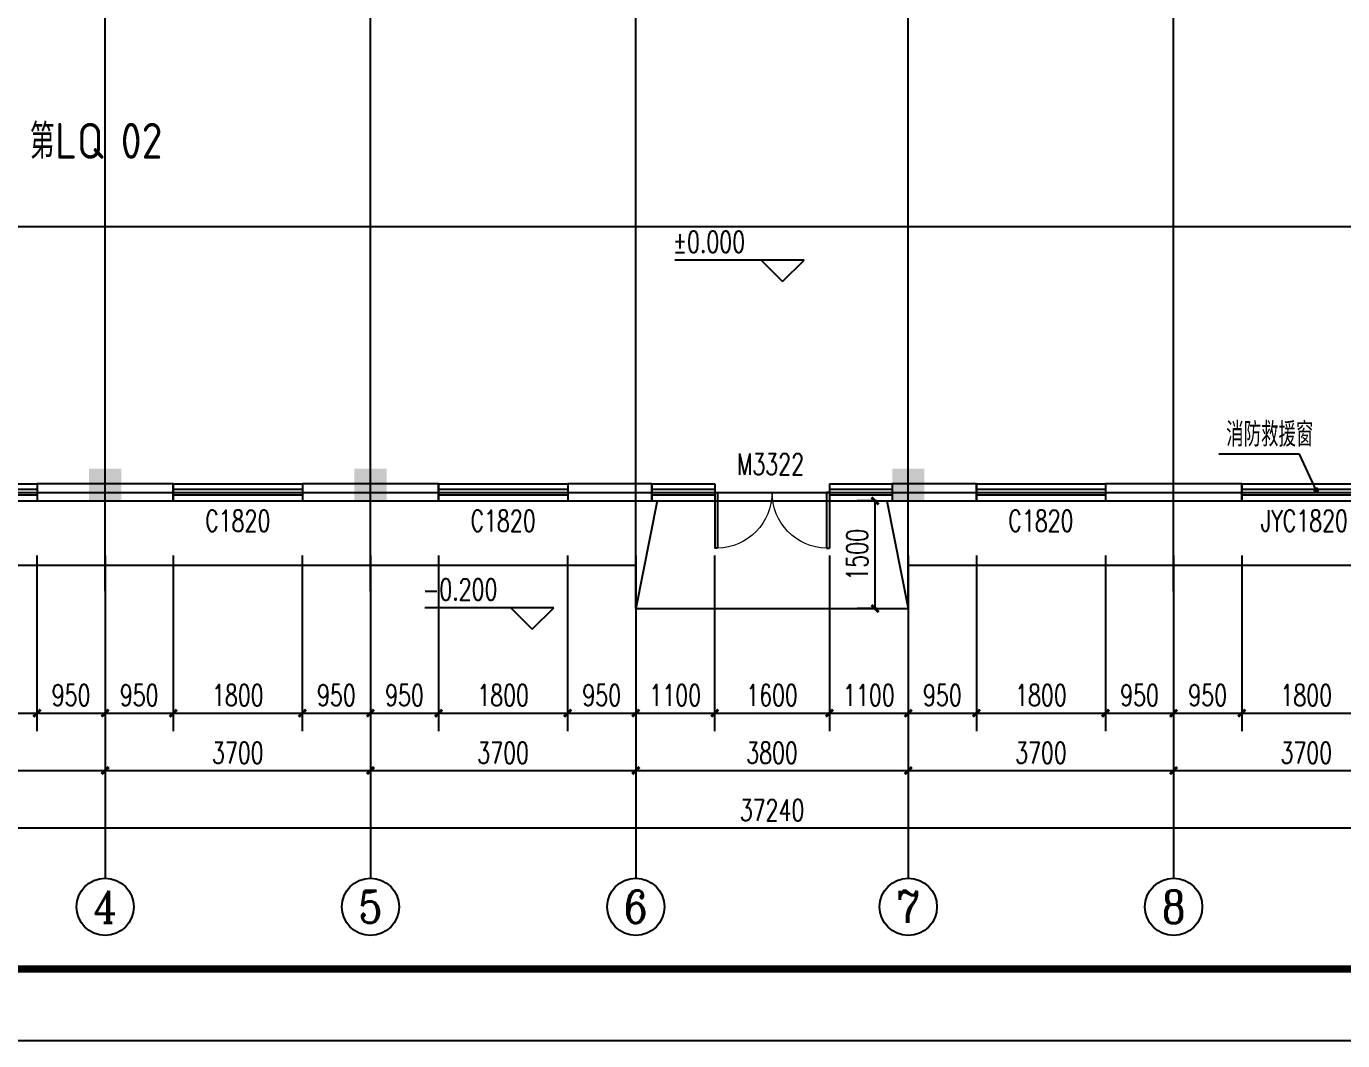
# Model space of a CAD drawing. Extents: x -522490 to 417652, y 450811 to 1108047.
# Drawn here: x 360445 to 378801, y 874390 to 888529 of the extents above; entities that cross this region are included whole.
import ezdxf
from ezdxf.enums import TextEntityAlignment as Align

# ---------------------------------------------------------------- set-up
doc = ezdxf.new("R2010")
doc.units = 0
doc.header["$LTSCALE"] = 1000
doc.header["$MEASUREMENT"] = 0
for name, color, linetype in [('AXIS', 3, 'Continuous'), ('AXIS_TEXT', 7, 'Continuous'), ('COLU_HATCH', 2, 'Continuous'), ('DIM_LEAD', 3, 'Continuous'), ('DOTE', 1, 'Continuous'), ('PUB_DIM', 3, 'Continuous'), ('PUB_TEXT', 7, 'Continuous'), ('PUB_TITLE', 4, 'Continuous'), ('STAIR', 2, 'Continuous'), ('WALL', 9, 'Continuous'), ('WINDOW', 4, 'Continuous'), ('WINDOW_TEXT', 7, 'Continuous')]:
    doc.layers.add(name, color=color, linetype=linetype)
doc.styles.add('_TCH_AXIS', font='COMPLEX', dxfattribs={"bigfont": 'GBCBIG'})
doc.styles.add('_TCH_DIM', font='SIMPLEX', dxfattribs={"bigfont": 'GBCBIG'})
doc.styles.add('_TCH_DIM_T3', font='SIMPLEX', dxfattribs={"width": 0.705882, "bigfont": 'GBCBIG'})
doc.styles.add('_TCH_WINDOW', font='SIMPLEX', dxfattribs={"bigfont": 'GBCBIG'})
doc.styles.add('COMPLEX', font='COMPLEX')
doc.styles.get("Standard").update_dxf_attribs({"font": 'gbenor.shx', "bigfont": 'gbcbig.shx'})
doc.dimstyles.new('_TCH_ARCH&&100', dxfattribs={"dimtxt": 297.5, "dimasz": 100, "dimexe": 250, "dimexo": 300, "dimgap": 100, "dimtad": 1, "dimdec": 0, "dimzin": 0, "dimdsep": 46, "dimtxsty": '_TCH_DIM_T3', "dimblk": 'ARCHTICK', "dimcen": 0.09, "dimclrt": 7, "dimazin": 2, "dimtfac": 1, "dimtdec": 0, "dimtix": 1, "dimtmove": 2, "dimatfit": 3, "dimfxl": 0, "dimtolj": 1, "dimtzin": 0, "dimarcsym": 0})

# ---------------------------------------------------------------- blocks, each defined once
blk = doc.blocks.new('zhu11')
at = {"layer": 'COLU_HATCH'}
for points in [[(239446, 788918), (239446, 789368), (238996, 789368), (238996, 788918)], [(243146, 788918), (243146, 789368), (242696, 789368), (242696, 788918)], [(250646, 788918), (250646, 789368), (250196, 789368), (250196, 788918)]]:
    blk.add_hatch(color=256, dxfattribs=at).paths.add_polyline_path(points)
blk = doc.blocks.new('_ArchTick')
at = {"color": 0, "linetype": 'ByBlock', "const_width": 0.4}
blk.add_lwpolyline([(-0.5, -0.5), (0.5, 0.5)], dxfattribs=at)
blk = doc.blocks.new('*D665')
at = {"layer": 'AXIS', "color": 0, "lineweight": -2}
for p, q in [((358794, 881155), (358794, 878705)), ((360594, 881155), (360594, 878705)), ((358794, 878955), (360594, 878955))]:
    blk.add_line(p, q, dxfattribs=at)
at = {"layer": 'Defpoints', "color": 0}
for p in [(358794, 881455), (360594, 881455), (360594, 878955)]:
    blk.add_point(p, dxfattribs=at)
at = {"layer": 'AXIS', "color": 0, "lineweight": -2, "xscale": 100, "yscale": 100, "zscale": 100, "rotation": 180}
blk.add_blockref('_ArchTick', (358794, 878955), dxfattribs=at)
at = {"layer": 'AXIS', "color": 0, "lineweight": -2, "xscale": 100, "yscale": 100, "zscale": 100}
blk.add_blockref('_ArchTick', (360594, 878955), dxfattribs=at)
at = {"layer": 'AXIS', "color": 7, "insert": (359694, 879204), "char_height": 297.5, "attachment_point": 5, "style": '_TCH_DIM_T3'}
blk.add_mtext('\\A1;1800', dxfattribs=at)
blk = doc.blocks.new('*D666')
at = {"layer": 'AXIS', "color": 0, "lineweight": -2}
for p, q in [((360594, 881155), (360594, 878705)), ((361544, 881155), (361544, 878705)), ((360594, 878955), (361544, 878955))]:
    blk.add_line(p, q, dxfattribs=at)
at = {"layer": 'Defpoints', "color": 0}
for p in [(360594, 881455), (361544, 881455), (361544, 878955)]:
    blk.add_point(p, dxfattribs=at)
at = {"layer": 'AXIS', "color": 0, "lineweight": -2, "xscale": 100, "yscale": 100, "zscale": 100, "rotation": 180}
blk.add_blockref('_ArchTick', (360594, 878955), dxfattribs=at)
at = {"layer": 'AXIS', "color": 0, "lineweight": -2, "xscale": 100, "yscale": 100, "zscale": 100}
blk.add_blockref('_ArchTick', (361544, 878955), dxfattribs=at)
at = {"layer": 'AXIS', "color": 7, "insert": (361069, 879204), "char_height": 297.5, "attachment_point": 5, "style": '_TCH_DIM_T3'}
blk.add_mtext('\\A1;950', dxfattribs=at)
blk = doc.blocks.new('*D667')
at = {"layer": 'AXIS', "color": 0, "lineweight": -2}
for p, q in [((361544, 881155), (361544, 878705)), ((362494, 881155), (362494, 878705)), ((361544, 878955), (362494, 878955))]:
    blk.add_line(p, q, dxfattribs=at)
at = {"layer": 'Defpoints', "color": 0}
for p in [(361544, 881455), (362494, 881455), (362494, 878955)]:
    blk.add_point(p, dxfattribs=at)
at = {"layer": 'AXIS', "color": 0, "lineweight": -2, "xscale": 100, "yscale": 100, "zscale": 100, "rotation": 180}
blk.add_blockref('_ArchTick', (361544, 878955), dxfattribs=at)
at = {"layer": 'AXIS', "color": 0, "lineweight": -2, "xscale": 100, "yscale": 100, "zscale": 100}
blk.add_blockref('_ArchTick', (362494, 878955), dxfattribs=at)
at = {"layer": 'AXIS', "color": 7, "insert": (362019, 879204), "char_height": 297.5, "attachment_point": 5, "style": '_TCH_DIM_T3'}
blk.add_mtext('\\A1;950', dxfattribs=at)
blk = doc.blocks.new('*D668')
at = {"layer": 'AXIS', "color": 0, "lineweight": -2}
for p, q in [((362494, 881155), (362494, 878705)), ((364294, 881155), (364294, 878705)), ((362494, 878955), (364294, 878955))]:
    blk.add_line(p, q, dxfattribs=at)
at = {"layer": 'Defpoints', "color": 0}
for p in [(362494, 881455), (364294, 881455), (364294, 878955)]:
    blk.add_point(p, dxfattribs=at)
at = {"layer": 'AXIS', "color": 0, "lineweight": -2, "xscale": 100, "yscale": 100, "zscale": 100, "rotation": 180}
blk.add_blockref('_ArchTick', (362494, 878955), dxfattribs=at)
at = {"layer": 'AXIS', "color": 0, "lineweight": -2, "xscale": 100, "yscale": 100, "zscale": 100}
blk.add_blockref('_ArchTick', (364294, 878955), dxfattribs=at)
at = {"layer": 'AXIS', "color": 7, "insert": (363394, 879204), "char_height": 297.5, "attachment_point": 5, "style": '_TCH_DIM_T3'}
blk.add_mtext('\\A1;1800', dxfattribs=at)
blk = doc.blocks.new('*D669')
at = {"layer": 'AXIS', "color": 0, "lineweight": -2}
for p, q in [((364294, 881155), (364294, 878705)), ((365244, 881155), (365244, 878705)), ((364294, 878955), (365244, 878955))]:
    blk.add_line(p, q, dxfattribs=at)
at = {"layer": 'Defpoints', "color": 0}
for p in [(364294, 881455), (365244, 881455), (365244, 878955)]:
    blk.add_point(p, dxfattribs=at)
at = {"layer": 'AXIS', "color": 0, "lineweight": -2, "xscale": 100, "yscale": 100, "zscale": 100, "rotation": 180}
blk.add_blockref('_ArchTick', (364294, 878955), dxfattribs=at)
at = {"layer": 'AXIS', "color": 0, "lineweight": -2, "xscale": 100, "yscale": 100, "zscale": 100}
blk.add_blockref('_ArchTick', (365244, 878955), dxfattribs=at)
at = {"layer": 'AXIS', "color": 7, "insert": (364769, 879204), "char_height": 297.5, "attachment_point": 5, "style": '_TCH_DIM_T3'}
blk.add_mtext('\\A1;950', dxfattribs=at)
blk = doc.blocks.new('*D670')
at = {"layer": 'AXIS', "color": 0, "lineweight": -2}
for p, q in [((365244, 881155), (365244, 878705)), ((366194, 881155), (366194, 878705)), ((365244, 878955), (366194, 878955))]:
    blk.add_line(p, q, dxfattribs=at)
at = {"layer": 'Defpoints', "color": 0}
for p in [(365244, 881455), (366194, 881455), (366194, 878955)]:
    blk.add_point(p, dxfattribs=at)
at = {"layer": 'AXIS', "color": 0, "lineweight": -2, "xscale": 100, "yscale": 100, "zscale": 100, "rotation": 180}
blk.add_blockref('_ArchTick', (365244, 878955), dxfattribs=at)
at = {"layer": 'AXIS', "color": 0, "lineweight": -2, "xscale": 100, "yscale": 100, "zscale": 100}
blk.add_blockref('_ArchTick', (366194, 878955), dxfattribs=at)
at = {"layer": 'AXIS', "color": 7, "insert": (365719, 879204), "char_height": 297.5, "attachment_point": 5, "style": '_TCH_DIM_T3'}
blk.add_mtext('\\A1;950', dxfattribs=at)
blk = doc.blocks.new('*D671')
at = {"layer": 'AXIS', "color": 0, "lineweight": -2}
for p, q in [((366194, 881155), (366194, 878705)), ((367994, 881155), (367994, 878705)), ((366194, 878955), (367994, 878955))]:
    blk.add_line(p, q, dxfattribs=at)
at = {"layer": 'Defpoints', "color": 0}
for p in [(366194, 881455), (367994, 881455), (367994, 878955)]:
    blk.add_point(p, dxfattribs=at)
at = {"layer": 'AXIS', "color": 0, "lineweight": -2, "xscale": 100, "yscale": 100, "zscale": 100, "rotation": 180}
blk.add_blockref('_ArchTick', (366194, 878955), dxfattribs=at)
at = {"layer": 'AXIS', "color": 0, "lineweight": -2, "xscale": 100, "yscale": 100, "zscale": 100}
blk.add_blockref('_ArchTick', (367994, 878955), dxfattribs=at)
at = {"layer": 'AXIS', "color": 7, "insert": (367094, 879204), "char_height": 297.5, "attachment_point": 5, "style": '_TCH_DIM_T3'}
blk.add_mtext('\\A1;1800', dxfattribs=at)
blk = doc.blocks.new('*D672')
at = {"layer": 'AXIS', "color": 0, "lineweight": -2}
for p, q in [((367994, 881155), (367994, 878705)), ((368944, 881155), (368944, 878705)), ((367994, 878955), (368944, 878955))]:
    blk.add_line(p, q, dxfattribs=at)
at = {"layer": 'Defpoints', "color": 0}
for p in [(367994, 881455), (368944, 881455), (368944, 878955)]:
    blk.add_point(p, dxfattribs=at)
at = {"layer": 'AXIS', "color": 0, "lineweight": -2, "xscale": 100, "yscale": 100, "zscale": 100, "rotation": 180}
blk.add_blockref('_ArchTick', (367994, 878955), dxfattribs=at)
at = {"layer": 'AXIS', "color": 0, "lineweight": -2, "xscale": 100, "yscale": 100, "zscale": 100}
blk.add_blockref('_ArchTick', (368944, 878955), dxfattribs=at)
at = {"layer": 'AXIS', "color": 7, "insert": (368469, 879204), "char_height": 297.5, "attachment_point": 5, "style": '_TCH_DIM_T3'}
blk.add_mtext('\\A1;950', dxfattribs=at)
blk = doc.blocks.new('*D673')
at = {"layer": 'AXIS', "color": 0, "lineweight": -2}
for p, q in [((368944, 881155), (368944, 878705)), ((370044, 881155), (370044, 878705)), ((368944, 878955), (370044, 878955))]:
    blk.add_line(p, q, dxfattribs=at)
at = {"layer": 'Defpoints', "color": 0}
for p in [(368944, 881455), (370044, 881455), (370044, 878955)]:
    blk.add_point(p, dxfattribs=at)
at = {"layer": 'AXIS', "color": 0, "lineweight": -2, "xscale": 100, "yscale": 100, "zscale": 100, "rotation": 180}
blk.add_blockref('_ArchTick', (368944, 878955), dxfattribs=at)
at = {"layer": 'AXIS', "color": 0, "lineweight": -2, "xscale": 100, "yscale": 100, "zscale": 100}
blk.add_blockref('_ArchTick', (370044, 878955), dxfattribs=at)
at = {"layer": 'AXIS', "color": 7, "insert": (369494, 879204), "char_height": 297.5, "attachment_point": 5, "style": '_TCH_DIM_T3'}
blk.add_mtext('\\A1;1100', dxfattribs=at)
blk = doc.blocks.new('*D674')
at = {"layer": 'AXIS', "color": 0, "lineweight": -2}
for p, q in [((370044, 881155), (370044, 878705)), ((371644, 881155), (371644, 878705)), ((370044, 878955), (371644, 878955))]:
    blk.add_line(p, q, dxfattribs=at)
at = {"layer": 'Defpoints', "color": 0}
for p in [(370044, 881455), (371644, 881455), (371644, 878955)]:
    blk.add_point(p, dxfattribs=at)
at = {"layer": 'AXIS', "color": 0, "lineweight": -2, "xscale": 100, "yscale": 100, "zscale": 100, "rotation": 180}
blk.add_blockref('_ArchTick', (370044, 878955), dxfattribs=at)
at = {"layer": 'AXIS', "color": 0, "lineweight": -2, "xscale": 100, "yscale": 100, "zscale": 100}
blk.add_blockref('_ArchTick', (371644, 878955), dxfattribs=at)
at = {"layer": 'AXIS', "color": 7, "insert": (370844, 879204), "char_height": 297.5, "attachment_point": 5, "style": '_TCH_DIM_T3'}
blk.add_mtext('\\A1;1600', dxfattribs=at)
blk = doc.blocks.new('*D675')
at = {"layer": 'AXIS', "color": 0, "lineweight": -2}
for p, q in [((371644, 881155), (371644, 878705)), ((372744, 881155), (372744, 878705)), ((371644, 878955), (372744, 878955))]:
    blk.add_line(p, q, dxfattribs=at)
at = {"layer": 'Defpoints', "color": 0}
for p in [(371644, 881455), (372744, 881455), (372744, 878955)]:
    blk.add_point(p, dxfattribs=at)
at = {"layer": 'AXIS', "color": 0, "lineweight": -2, "xscale": 100, "yscale": 100, "zscale": 100, "rotation": 180}
blk.add_blockref('_ArchTick', (371644, 878955), dxfattribs=at)
at = {"layer": 'AXIS', "color": 0, "lineweight": -2, "xscale": 100, "yscale": 100, "zscale": 100}
blk.add_blockref('_ArchTick', (372744, 878955), dxfattribs=at)
at = {"layer": 'AXIS', "color": 7, "insert": (372194, 879204), "char_height": 297.5, "attachment_point": 5, "style": '_TCH_DIM_T3'}
blk.add_mtext('\\A1;1100', dxfattribs=at)
blk = doc.blocks.new('*D676')
at = {"layer": 'AXIS', "color": 0, "lineweight": -2}
for p, q in [((372744, 881155), (372744, 878705)), ((373694, 881155), (373694, 878705)), ((372744, 878955), (373694, 878955))]:
    blk.add_line(p, q, dxfattribs=at)
at = {"layer": 'Defpoints', "color": 0}
for p in [(372744, 881455), (373694, 881455), (373694, 878955)]:
    blk.add_point(p, dxfattribs=at)
at = {"layer": 'AXIS', "color": 0, "lineweight": -2, "xscale": 100, "yscale": 100, "zscale": 100, "rotation": 180}
blk.add_blockref('_ArchTick', (372744, 878955), dxfattribs=at)
at = {"layer": 'AXIS', "color": 0, "lineweight": -2, "xscale": 100, "yscale": 100, "zscale": 100}
blk.add_blockref('_ArchTick', (373694, 878955), dxfattribs=at)
at = {"layer": 'AXIS', "color": 7, "insert": (373219, 879204), "char_height": 297.5, "attachment_point": 5, "style": '_TCH_DIM_T3'}
blk.add_mtext('\\A1;950', dxfattribs=at)
blk = doc.blocks.new('*D677')
at = {"layer": 'AXIS', "color": 0, "lineweight": -2}
for p, q in [((373694, 881155), (373694, 878705)), ((375494, 881155), (375494, 878705)), ((373694, 878955), (375494, 878955))]:
    blk.add_line(p, q, dxfattribs=at)
at = {"layer": 'Defpoints', "color": 0}
for p in [(373694, 881455), (375494, 881455), (375494, 878955)]:
    blk.add_point(p, dxfattribs=at)
at = {"layer": 'AXIS', "color": 0, "lineweight": -2, "xscale": 100, "yscale": 100, "zscale": 100, "rotation": 180}
blk.add_blockref('_ArchTick', (373694, 878955), dxfattribs=at)
at = {"layer": 'AXIS', "color": 0, "lineweight": -2, "xscale": 100, "yscale": 100, "zscale": 100}
blk.add_blockref('_ArchTick', (375494, 878955), dxfattribs=at)
at = {"layer": 'AXIS', "color": 7, "insert": (374594, 879204), "char_height": 297.5, "attachment_point": 5, "style": '_TCH_DIM_T3'}
blk.add_mtext('\\A1;1800', dxfattribs=at)
blk = doc.blocks.new('*D678')
at = {"layer": 'AXIS', "color": 0, "lineweight": -2}
for p, q in [((375494, 881155), (375494, 878705)), ((376444, 881155), (376444, 878705)), ((375494, 878955), (376444, 878955))]:
    blk.add_line(p, q, dxfattribs=at)
at = {"layer": 'Defpoints', "color": 0}
for p in [(375494, 881455), (376444, 881455), (376444, 878955)]:
    blk.add_point(p, dxfattribs=at)
at = {"layer": 'AXIS', "color": 0, "lineweight": -2, "xscale": 100, "yscale": 100, "zscale": 100, "rotation": 180}
blk.add_blockref('_ArchTick', (375494, 878955), dxfattribs=at)
at = {"layer": 'AXIS', "color": 0, "lineweight": -2, "xscale": 100, "yscale": 100, "zscale": 100}
blk.add_blockref('_ArchTick', (376444, 878955), dxfattribs=at)
at = {"layer": 'AXIS', "color": 7, "insert": (375969, 879204), "char_height": 297.5, "attachment_point": 5, "style": '_TCH_DIM_T3'}
blk.add_mtext('\\A1;950', dxfattribs=at)
blk = doc.blocks.new('*D679')
at = {"layer": 'AXIS', "color": 0, "lineweight": -2}
for p, q in [((376444, 881155), (376444, 878705)), ((377394, 881155), (377394, 878705)), ((376444, 878955), (377394, 878955))]:
    blk.add_line(p, q, dxfattribs=at)
at = {"layer": 'Defpoints', "color": 0}
for p in [(376444, 881455), (377394, 881455), (377394, 878955)]:
    blk.add_point(p, dxfattribs=at)
at = {"layer": 'AXIS', "color": 0, "lineweight": -2, "xscale": 100, "yscale": 100, "zscale": 100, "rotation": 180}
blk.add_blockref('_ArchTick', (376444, 878955), dxfattribs=at)
at = {"layer": 'AXIS', "color": 0, "lineweight": -2, "xscale": 100, "yscale": 100, "zscale": 100}
blk.add_blockref('_ArchTick', (377394, 878955), dxfattribs=at)
at = {"layer": 'AXIS', "color": 7, "insert": (376919, 879204), "char_height": 297.5, "attachment_point": 5, "style": '_TCH_DIM_T3'}
blk.add_mtext('\\A1;950', dxfattribs=at)
blk = doc.blocks.new('*D680')
at = {"layer": 'AXIS', "color": 0, "lineweight": -2}
for p, q in [((377394, 881155), (377394, 878705)), ((379194, 881155), (379194, 878705)), ((377394, 878955), (379194, 878955))]:
    blk.add_line(p, q, dxfattribs=at)
at = {"layer": 'Defpoints', "color": 0}
for p in [(377394, 881455), (379194, 881455), (379194, 878955)]:
    blk.add_point(p, dxfattribs=at)
at = {"layer": 'AXIS', "color": 0, "lineweight": -2, "xscale": 100, "yscale": 100, "zscale": 100, "rotation": 180}
blk.add_blockref('_ArchTick', (377394, 878955), dxfattribs=at)
at = {"layer": 'AXIS', "color": 0, "lineweight": -2, "xscale": 100, "yscale": 100, "zscale": 100}
blk.add_blockref('_ArchTick', (379194, 878955), dxfattribs=at)
at = {"layer": 'AXIS', "color": 7, "insert": (378294, 879204), "char_height": 297.5, "attachment_point": 5, "style": '_TCH_DIM_T3'}
blk.add_mtext('\\A1;1800', dxfattribs=at)
blk = doc.blocks.new('*D728')
at = {"layer": 'Defpoints', "color": 0}
for p in [(372280, 881913), (372607, 881913), (372607, 880413)]:
    blk.add_point(p, dxfattribs=at)
at = {"layer": 'PUB_DIM', "color": 0, "lineweight": -2}
for p, q in [((372307, 881913), (372030, 881913)), ((372280, 880413), (372280, 881913)), ((372307, 880413), (372030, 880413))]:
    blk.add_line(p, q, dxfattribs=at)
at = {"layer": 'PUB_DIM', "color": 0, "lineweight": -2, "xscale": 100, "yscale": 100, "zscale": 100}
for p, rotation in [((372280, 881913), 90), ((372280, 880413), 270)]:
    blk.add_blockref('_ArchTick', p, dxfattribs=dict(at, rotation=rotation))
at = {"layer": 'PUB_DIM', "color": 7, "insert": (372031, 881163), "char_height": 297.5, "attachment_point": 5, "rotation": 90, "style": '_TCH_DIM_T3'}
blk.add_mtext('\\A1;1500', dxfattribs=at)
blk = doc.blocks.new('*D913')
at = {"layer": 'AXIS', "color": 0, "lineweight": -2}
for p, q in [((357844, 880355), (357844, 877905)), ((361544, 880355), (361544, 877905)), ((357844, 878155), (361544, 878155))]:
    blk.add_line(p, q, dxfattribs=at)
at = {"layer": 'Defpoints', "color": 0}
for p in [(357844, 880655), (361544, 880655), (361544, 878155)]:
    blk.add_point(p, dxfattribs=at)
at = {"layer": 'AXIS', "color": 0, "lineweight": -2, "xscale": 100, "yscale": 100, "zscale": 100, "rotation": 180}
blk.add_blockref('_ArchTick', (357844, 878155), dxfattribs=at)
at = {"layer": 'AXIS', "color": 0, "lineweight": -2, "xscale": 100, "yscale": 100, "zscale": 100}
blk.add_blockref('_ArchTick', (361544, 878155), dxfattribs=at)
at = {"layer": 'AXIS', "color": 7, "insert": (359694, 878404), "char_height": 297.5, "attachment_point": 5, "style": '_TCH_DIM_T3'}
blk.add_mtext('\\A1;3700', dxfattribs=at)
blk = doc.blocks.new('*D914')
at = {"layer": 'AXIS', "color": 0, "lineweight": -2}
for p, q in [((361544, 880355), (361544, 877905)), ((365244, 880355), (365244, 877905)), ((361544, 878155), (365244, 878155))]:
    blk.add_line(p, q, dxfattribs=at)
at = {"layer": 'Defpoints', "color": 0}
for p in [(361544, 880655), (365244, 880655), (365244, 878155)]:
    blk.add_point(p, dxfattribs=at)
at = {"layer": 'AXIS', "color": 0, "lineweight": -2, "xscale": 100, "yscale": 100, "zscale": 100, "rotation": 180}
blk.add_blockref('_ArchTick', (361544, 878155), dxfattribs=at)
at = {"layer": 'AXIS', "color": 0, "lineweight": -2, "xscale": 100, "yscale": 100, "zscale": 100}
blk.add_blockref('_ArchTick', (365244, 878155), dxfattribs=at)
at = {"layer": 'AXIS', "color": 7, "insert": (363394, 878404), "char_height": 297.5, "attachment_point": 5, "style": '_TCH_DIM_T3'}
blk.add_mtext('\\A1;3700', dxfattribs=at)
blk = doc.blocks.new('*D915')
at = {"layer": 'AXIS', "color": 0, "lineweight": -2}
for p, q in [((365244, 880355), (365244, 877905)), ((368944, 880355), (368944, 877905)), ((365244, 878155), (368944, 878155))]:
    blk.add_line(p, q, dxfattribs=at)
at = {"layer": 'Defpoints', "color": 0}
for p in [(365244, 880655), (368944, 880655), (368944, 878155)]:
    blk.add_point(p, dxfattribs=at)
at = {"layer": 'AXIS', "color": 0, "lineweight": -2, "xscale": 100, "yscale": 100, "zscale": 100, "rotation": 180}
blk.add_blockref('_ArchTick', (365244, 878155), dxfattribs=at)
at = {"layer": 'AXIS', "color": 0, "lineweight": -2, "xscale": 100, "yscale": 100, "zscale": 100}
blk.add_blockref('_ArchTick', (368944, 878155), dxfattribs=at)
at = {"layer": 'AXIS', "color": 7, "insert": (367094, 878404), "char_height": 297.5, "attachment_point": 5, "style": '_TCH_DIM_T3'}
blk.add_mtext('\\A1;3700', dxfattribs=at)
blk = doc.blocks.new('*D916')
at = {"layer": 'AXIS', "color": 0, "lineweight": -2}
for p, q in [((368944, 880355), (368944, 877905)), ((372744, 880355), (372744, 877905)), ((368944, 878155), (372744, 878155))]:
    blk.add_line(p, q, dxfattribs=at)
at = {"layer": 'Defpoints', "color": 0}
for p in [(368944, 880655), (372744, 880655), (372744, 878155)]:
    blk.add_point(p, dxfattribs=at)
at = {"layer": 'AXIS', "color": 0, "lineweight": -2, "xscale": 100, "yscale": 100, "zscale": 100, "rotation": 180}
blk.add_blockref('_ArchTick', (368944, 878155), dxfattribs=at)
at = {"layer": 'AXIS', "color": 0, "lineweight": -2, "xscale": 100, "yscale": 100, "zscale": 100}
blk.add_blockref('_ArchTick', (372744, 878155), dxfattribs=at)
at = {"layer": 'AXIS', "color": 7, "insert": (370844, 878404), "char_height": 297.5, "attachment_point": 5, "style": '_TCH_DIM_T3'}
blk.add_mtext('\\A1;3800', dxfattribs=at)
blk = doc.blocks.new('*D917')
at = {"layer": 'AXIS', "color": 0, "lineweight": -2}
for p, q in [((372744, 880355), (372744, 877905)), ((376444, 880355), (376444, 877905)), ((372744, 878155), (376444, 878155))]:
    blk.add_line(p, q, dxfattribs=at)
at = {"layer": 'Defpoints', "color": 0}
for p in [(372744, 880655), (376444, 880655), (376444, 878155)]:
    blk.add_point(p, dxfattribs=at)
at = {"layer": 'AXIS', "color": 0, "lineweight": -2, "xscale": 100, "yscale": 100, "zscale": 100, "rotation": 180}
blk.add_blockref('_ArchTick', (372744, 878155), dxfattribs=at)
at = {"layer": 'AXIS', "color": 0, "lineweight": -2, "xscale": 100, "yscale": 100, "zscale": 100}
blk.add_blockref('_ArchTick', (376444, 878155), dxfattribs=at)
at = {"layer": 'AXIS', "color": 7, "insert": (374594, 878404), "char_height": 297.5, "attachment_point": 5, "style": '_TCH_DIM_T3'}
blk.add_mtext('\\A1;3700', dxfattribs=at)
blk = doc.blocks.new('*D918')
at = {"layer": 'AXIS', "color": 0, "lineweight": -2}
for p, q in [((376444, 880355), (376444, 877905)), ((380144, 880355), (380144, 877905)), ((376444, 878155), (380144, 878155))]:
    blk.add_line(p, q, dxfattribs=at)
at = {"layer": 'Defpoints', "color": 0}
for p in [(376444, 880655), (380144, 880655), (380144, 878155)]:
    blk.add_point(p, dxfattribs=at)
at = {"layer": 'AXIS', "color": 0, "lineweight": -2, "xscale": 100, "yscale": 100, "zscale": 100, "rotation": 180}
blk.add_blockref('_ArchTick', (376444, 878155), dxfattribs=at)
at = {"layer": 'AXIS', "color": 0, "lineweight": -2, "xscale": 100, "yscale": 100, "zscale": 100}
blk.add_blockref('_ArchTick', (380144, 878155), dxfattribs=at)
at = {"layer": 'AXIS', "color": 7, "insert": (378294, 878404), "char_height": 297.5, "attachment_point": 5, "style": '_TCH_DIM_T3'}
blk.add_mtext('\\A1;3700', dxfattribs=at)
blk = doc.blocks.new('*D923')
at = {"layer": 'AXIS', "color": 0, "lineweight": -2}
for p, q in [((352224, 880355), (352224, 877105)), ((389464, 880355), (389464, 877105)), ((352224, 877355), (389464, 877355))]:
    blk.add_line(p, q, dxfattribs=at)
at = {"layer": 'Defpoints', "color": 0}
for p in [(352224, 880655), (389464, 880655), (389464, 877355)]:
    blk.add_point(p, dxfattribs=at)
at = {"layer": 'AXIS', "color": 0, "lineweight": -2, "xscale": 100, "yscale": 100, "zscale": 100, "rotation": 180}
blk.add_blockref('_ArchTick', (352224, 877355), dxfattribs=at)
at = {"layer": 'AXIS', "color": 0, "lineweight": -2, "xscale": 100, "yscale": 100, "zscale": 100}
blk.add_blockref('_ArchTick', (389464, 877355), dxfattribs=at)
at = {"layer": 'AXIS', "color": 7, "insert": (370844, 877604), "char_height": 297.5, "attachment_point": 5, "style": '_TCH_DIM_T3'}
blk.add_mtext('\\A1;37240', dxfattribs=at)
blk = doc.blocks.new('$DorLib2D$00000002')
for p, q in [((-0.5, 0), (-0.5, 0.4875)), ((-0.475, 0.4875), (-0.5, 0.4875)), ((-0.475, 0), (-0.475, 0.4875)), ((0.475, 0), (0.475, 0.4875)), ((0.475, 0.4875), (0.5, 0.4875)), ((0.5, 0), (0.5, 0.4875)), ((-0.5, 0), (-0.475, 0)), ((0.5, 0), (0.475, 0))]:
    blk.add_line(p, q)
at = {"lineweight": 13}
for centre, start, end in [((-0.4875, 0), 0, 88.53072), ((0.4875, 0), 91.46928, 180)]:
    blk.add_arc(centre, 0.4875, start, end, dxfattribs=at)
blk = doc.blocks.new('$TCHSYS$WIN2D')
for p, q in [((-0.5, 0.5), (0.5, 0.5)), ((-0.5, 0.5), (-0.5, -0.5)), ((0.5, 0.5), (0.5, -0.5)), ((0.5, 0.167), (-0.5, 0.167)), ((0.5, -0.167), (-0.5, -0.167)), ((-0.5, -0.5), (0.5, -0.5))]:
    blk.add_line(p, q)
blk = doc.blocks.new('_AXISO')
blk.add_circle((0, 0), 0.5)
at = {"layer": 'AXIS_TEXT', "style": 'COMPLEX', "width": 1.041667}
blk.add_attdef('A', text='', height=0.56, dxfattribs=at).set_placement((-0.25, -0.28), (0.25, -0.28), align=Align.FIT)

msp = doc.modelspace()

# ---------------------------------------------------------------- linework, layer by layer
at = {"color": 2}
for points in [[(368944.3, 881012.7), (351324.3, 881012.7), (351324.3, 910052.7), (352344.3, 910052.7)], [(390364.3, 882632.7), (390364.3, 881012.7), (372744.3, 881012.7)]]:
    msp.add_lwpolyline(points, dxfattribs=at)
at = {"layer": 'AXIS'}
for p, q in [((371290.4, 885270.4), (369490.4, 885270.4)), ((370990.4, 884970.4), (370690.4, 885270.4)), ((370990.4, 884970.4), (371290.4, 885270.4)), ((361544.3, 880655.3), (361544.3, 876655.3)), ((365244.3, 880655.3), (365244.3, 876655.3)), ((368944.3, 880655.3), (368944.3, 876655.3)), ((372744.3, 880655.3), (372744.3, 876655.3)), ((376444.3, 880655.3), (376444.3, 876655.3)), ((367800.7, 880424.5), (366000.7, 880424.5)), ((367500.7, 880124.5), (367200.7, 880424.5)), ((367500.7, 880124.5), (367800.7, 880424.5))]:
    msp.add_line(p, q, dxfattribs=at)
at = {"layer": 'DIM_LEAD'}
for p, q in [((378199.8, 882566.2), (377072.3, 882566.2)), ((378432.5, 882065.2), (378199.8, 882566.2))]:
    msp.add_line(p, q, dxfattribs=at)
at = {"layer": 'DIM_LEAD', "const_width": 40}
msp.add_lwpolyline([(378440.9, 882047, 1), (378424.1, 882083.3, 1)], format="xyb", close=True, dxfattribs=at)
at = {"layer": 'DOTE'}
for p, q in [((361544.3, 880655.3), (361544.3, 910032.7)), ((365244.3, 880655.3), (365244.3, 910032.7)), ((368944.3, 880655.3), (368944.3, 910032.7)), ((372744.3, 880655.3), (372744.3, 910032.7)), ((376444.3, 880655.3), (376444.3, 910032.7)), ((384380.6, 885732.7), (352344.3, 885732.7)), ((351344.3, 882032.7), (390100.6, 882032.7))]:
    msp.add_line(p, q, dxfattribs=at)
at = {"layer": 'PUB_TITLE'}
msp.add_lwpolyline([(343352.5, 874389.7), (402752.5, 874389.7), (402752.5, 916389.7), (343352.5, 916389.7)], close=True, dxfattribs=at)
at = {"layer": 'PUB_TITLE', "const_width": 100}
msp.add_lwpolyline([(345852.5, 875389.7), (401752.5, 875389.7), (401752.5, 915389.7), (345852.5, 915389.7)], close=True, dxfattribs=at)
at = {"layer": 'STAIR'}
for p, q in [((368944.3, 880412.7), (368944.3, 881912.7)), ((368944.3, 881912.7), (372744.3, 881912.7)), ((369244.3, 881912.7), (368944.3, 880412.7)), ((372444.3, 881912.7), (372744.3, 880412.7)), ((372744.3, 880412.7), (372744.3, 881912.7)), ((368944.3, 880412.7), (372744.3, 880412.7))]:
    msp.add_line(p, q, dxfattribs=at)
at = {"layer": 'WALL', "color": 5}
for p, q in [((362494.3, 882152.7), (360594.3, 882152.7)), ((360594.3, 882152.7), (360594.3, 881912.7)), ((362494.3, 881912.7), (362494.3, 882152.7)), ((366194.3, 882152.7), (364294.3, 882152.7)), ((364294.3, 882152.7), (364294.3, 881912.7)), ((366194.3, 881912.7), (366194.3, 882152.7)), ((369169.3, 882152.7), (367994.3, 882152.7)), ((367994.3, 882152.7), (367994.3, 881912.7)), ((369169.3, 881912.7), (369169.3, 882152.7)), ((373694.3, 882152.7), (372519.3, 882152.7)), ((372519.3, 882152.7), (372519.3, 881912.7)), ((373694.3, 881912.7), (373694.3, 882152.7)), ((377394.3, 882152.7), (375494.3, 882152.7)), ((375494.3, 882152.7), (375494.3, 881912.7)), ((377394.3, 881912.7), (377394.3, 882152.7)), ((360594.3, 881912.7), (362494.3, 881912.7)), ((364294.3, 881912.7), (366194.3, 881912.7)), ((367994.3, 881912.7), (369169.3, 881912.7)), ((372519.3, 881912.7), (373694.3, 881912.7)), ((375494.3, 881912.7), (377394.3, 881912.7))]:
    msp.add_line(p, q, dxfattribs=at)

# ---------------------------------------------------------------- block references
msp.add_blockref('zhu11', (122323.8, 92994.8))
at = {"layer": 'AXIS'}
ref = msp.add_blockref('_AXISO', (361544.3, 876255.3), dxfattribs=dict(at, xscale=800, yscale=800, zscale=800))
ref.add_attrib('A', '4', dxfattribs={"layer": 'AXIS_TEXT', "height": 450.2, "style": '_TCH_AXIS', "width": 0.971098}).set_placement((361377.8, 876030.2), (361710.9, 876030.2), align=Align.FIT)
ref = msp.add_blockref('_AXISO', (365244.3, 876255.3), dxfattribs=dict(at, xscale=800, yscale=800, zscale=800))
ref.add_attrib('A', '5', dxfattribs={"layer": 'AXIS_TEXT', "height": 450.2, "style": '_TCH_AXIS', "width": 1.109827}).set_placement((365077.8, 876030.2), (365410.9, 876030.2), align=Align.FIT)
ref = msp.add_blockref('_AXISO', (368944.3, 876255.3), dxfattribs=dict(at, xscale=800, yscale=800, zscale=800))
ref.add_attrib('A', '6', dxfattribs={"layer": 'AXIS_TEXT', "height": 452, "style": '_TCH_AXIS', "width": 1.097143}).set_placement((368779, 876029.3), (369109.7, 876029.3), align=Align.FIT)
ref = msp.add_blockref('_AXISO', (372744.3, 876255.3), dxfattribs=dict(at, xscale=800, yscale=800, zscale=800))
ref.add_attrib('A', '7', dxfattribs={"layer": 'AXIS_TEXT', "height": 450.2, "style": '_TCH_AXIS', "width": 1.109827}).set_placement((372577.8, 876030.2), (372910.9, 876030.2), align=Align.FIT)
ref = msp.add_blockref('_AXISO', (376444.3, 876255.3), dxfattribs=dict(at, xscale=800, yscale=800, zscale=800))
ref.add_attrib('A', '8', dxfattribs={"layer": 'AXIS_TEXT', "height": 452, "style": '_TCH_AXIS', "width": 1.097143}).set_placement((376279, 876029.3), (376609.7, 876029.3), align=Align.FIT)
at = {"layer": 'WINDOW'}
ref = msp.add_blockref('$DorLib2D$00000002', (370844.3, 882032.7), dxfattribs=dict(at, xscale=-1600, yscale=1600, zscale=-1600, rotation=180))
ref.add_attrib('A', 'M3322', (370354.3, 882279), dxfattribs={"layer": 'WINDOW_TEXT', "height": 297.5, "style": '_TCH_WINDOW', "width": 0.705882})
ref = msp.add_blockref('$TCHSYS$WIN2D', (359694.3, 882032.7), dxfattribs=dict(at, xscale=-1800, yscale=-240, zscale=-1800, rotation=180))
ref.add_attrib('A', 'JYC1820', (359059.3, 881489), dxfattribs={"layer": 'WINDOW_TEXT', "height": 297.5, "style": '_TCH_WINDOW', "width": 0.705882})
ref = msp.add_blockref('$TCHSYS$WIN2D', (363394.3, 882032.7), dxfattribs=dict(at, xscale=-1800, yscale=-240, zscale=-1800, rotation=180))
ref.add_attrib('A', 'C1820', (362939.3, 881489), dxfattribs={"layer": 'WINDOW_TEXT', "height": 297.5, "style": '_TCH_WINDOW', "width": 0.705882})
ref = msp.add_blockref('$TCHSYS$WIN2D', (367094.3, 882032.7), dxfattribs=dict(at, xscale=-1800, yscale=-240, zscale=-1800, rotation=180))
ref.add_attrib('A', 'C1820', (366639.3, 881489), dxfattribs={"layer": 'WINDOW_TEXT', "height": 297.5, "style": '_TCH_WINDOW', "width": 0.705882})
at = {"layer": 'WINDOW', "yscale": -240, "rotation": 180}
for p, xscale, zscale in [((369606.8, 882032.7), -874.9999999703141, -874.9999999703141), ((372081.8, 882032.7), -874.9999999703723, -874.9999999703723)]:
    msp.add_blockref('$TCHSYS$WIN2D', p, dxfattribs=dict(at, xscale=xscale, zscale=zscale))
at = {"layer": 'WINDOW'}
ref = msp.add_blockref('$TCHSYS$WIN2D', (374594.3, 882032.7), dxfattribs=dict(at, xscale=-1800, yscale=-240, zscale=-1800, rotation=180))
ref.add_attrib('A', 'C1820', (374139.3, 881489), dxfattribs={"layer": 'WINDOW_TEXT', "height": 297.5, "style": '_TCH_WINDOW', "width": 0.705882})
ref = msp.add_blockref('$TCHSYS$WIN2D', (378294.3, 882032.7), dxfattribs=dict(at, xscale=-1800, yscale=-240, zscale=-1800, rotation=180))
ref.add_attrib('A', 'JYC1820', (377659.3, 881489), dxfattribs={"layer": 'WINDOW_TEXT', "height": 297.5, "style": '_TCH_WINDOW', "width": 0.705882})

# ---------------------------------------------------------------- texts
at = {"layer": 'PUB_TEXT'}
for s, height, p in [('第', 482.3, (360493.6, 886683.2)), ('LQ', 500, (360844.7, 886683.2)), ('02', 500, (361761.4, 886683.2))]:
    msp.add_text(s, height=height, dxfattribs=at).set_placement(p)
at = {"layer": 'PUB_TEXT', "style": '_TCH_DIM', "width": 0.705882}
for s, p in [('%%P0.000', (369460.4, 885375.4)), ('-0.200', (365970.7, 880529.5))]:
    msp.add_text(s, height=297.5, dxfattribs=at).set_placement(p)
at = {"layer": 'PUB_TEXT', "style": '_TCH_DIM'}
msp.add_text('消防救援窗', height=337.59, dxfattribs=at).set_placement((377177.3, 882671.2))

# ---------------------------------------------------------------- dimensions: what is measured, and where the dimension line sits
at = {"layer": 'AXIS'}
for p1, p2, distance, picture, middle in [((358794.3, 881455.3), (360594.3, 881455.3), -2500, '*D665', (359694.3, 879204)), ((360594.3, 881455.3), (361544.3, 881455.3), -2500, '*D666', (361069.3, 879204)), ((361544.3, 881455.3), (362494.3, 881455.3), -2500, '*D667', (362019.3, 879204)), ((362494.3, 881455.3), (364294.3, 881455.3), -2500, '*D668', (363394.3, 879204)), ((364294.3, 881455.3), (365244.3, 881455.3), -2500, '*D669', (364769.3, 879204)), ((365244.3, 881455.3), (366194.3, 881455.3), -2500, '*D670', (365719.3, 879204)), ((366194.3, 881455.3), (367994.3, 881455.3), -2500, '*D671', (367094.3, 879204)), ((367994.3, 881455.3), (368944.3, 881455.3), -2500, '*D672', (368469.3, 879204)), ((368944.3, 881455.3), (370044.3, 881455.3), -2500, '*D673', (369494.3, 879204)), ((370044.3, 881455.3), (371644.3, 881455.3), -2500, '*D674', (370844.3, 879204)), ((371644.3, 881455.3), (372744.3, 881455.3), -2500, '*D675', (372194.3, 879204)), ((372744.3, 881455.3), (373694.3, 881455.3), -2500, '*D676', (373219.3, 879204)), ((373694.3, 881455.3), (375494.3, 881455.3), -2500, '*D677', (374594.3, 879204)), ((375494.3, 881455.3), (376444.3, 881455.3), -2500, '*D678', (375969.3, 879204)), ((376444.3, 881455.3), (377394.3, 881455.3), -2500, '*D679', (376919.3, 879204)), ((377394.3, 881455.3), (379194.3, 881455.3), -2500, '*D680', (378294.3, 879204)), ((352224.3, 880655.3), (389464.3, 880655.3), -3300, '*D923', (370844.3, 877604)), ((357844.3, 880655.3), (361544.3, 880655.3), -2500, '*D913', (359694.3, 878404)), ((361544.3, 880655.3), (365244.3, 880655.3), -2500, '*D914', (363394.3, 878404)), ((365244.3, 880655.3), (368944.3, 880655.3), -2500, '*D915', (367094.3, 878404)), ((368944.3, 880655.3), (372744.3, 880655.3), -2500, '*D916', (370844.3, 878404)), ((372744.3, 880655.3), (376444.3, 880655.3), -2500, '*D917', (374594.3, 878404)), ((376444.3, 880655.3), (380144.3, 880655.3), -2500, '*D918', (378294.3, 878404))]:
    dim = msp.add_aligned_dim(p1=p1, p2=p2, distance=distance, dimstyle='_TCH_ARCH&&100', dxfattribs=at)
    dim.commit()
    dim.dimension.update_dxf_attribs({"geometry": picture, "text_midpoint": middle})
at = {"layer": 'PUB_DIM'}
dim = msp.add_aligned_dim(p1=(372606.8, 880412.7), p2=(372606.8, 881912.7), distance=327, dimstyle='_TCH_ARCH&&100', dxfattribs=at)
dim.commit()
dim.dimension.update_dxf_attribs({"geometry": '*D728', "text_midpoint": (372031.1, 881162.7)})

doc.saveas('drawing.dxf')
